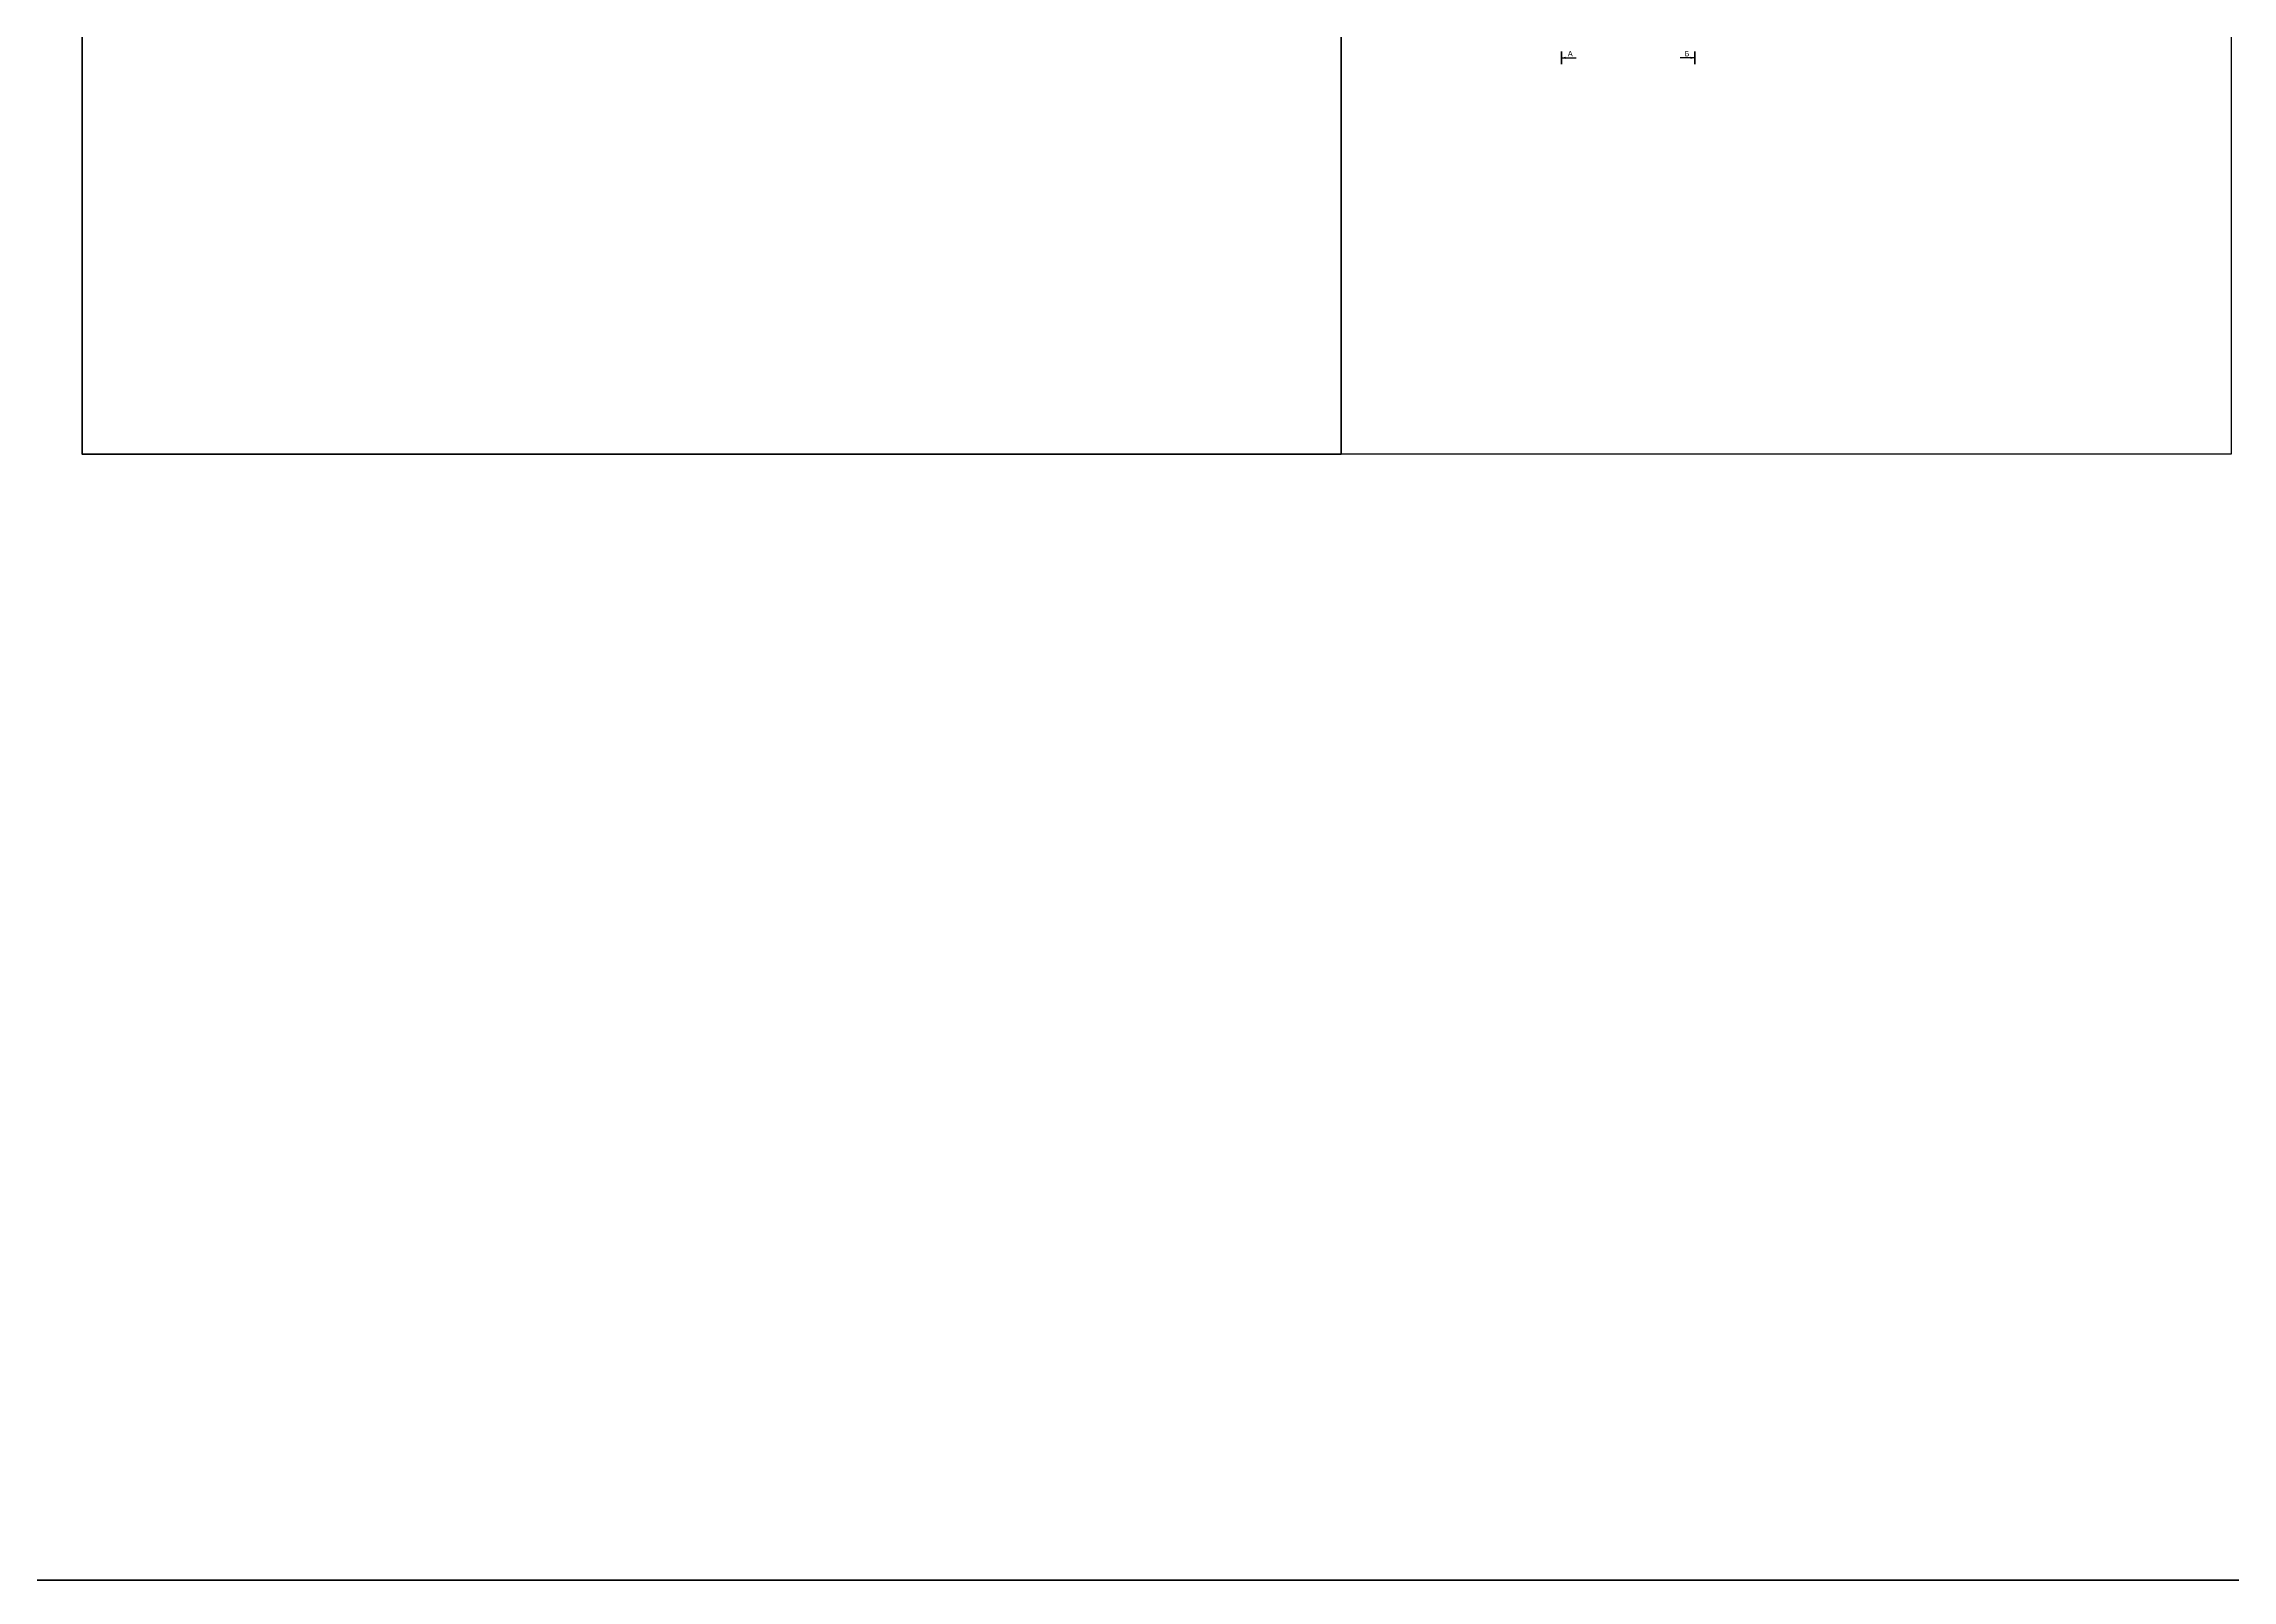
# Model space of a CAD drawing. Header units: millimetres. Extents: x 25558 to 49929, y 1902 to 19390.
# Drawn here: x 30334 to 31366, y 5438 to 6163 of the extents above; entities that cross this region are included whole.
import ezdxf
from ezdxf.enums import TextEntityAlignment as Align

# ---------------------------------------------------------------- set-up
doc = ezdxf.new("R2010")
doc.units = ezdxf.units.MM
for name, color, linetype, lineweight in [('Основная', 7, 'Continuous', 30), ('Толстая', 7, 'Continuous', 53), ('Тонкая', 7, 'Continuous', 5)]:
    doc.layers.add(name, color=color, linetype=linetype, lineweight=lineweight)
doc.styles.add('Narrow', font='ARIALN.TTF')

msp = doc.modelspace()

# ---------------------------------------------------------------- linework, layer by layer
msp.add_lwpolyline([(31366, 6563), (31366, 5969), (30946, 5969), (30946, 6563)], close=True)
at = {"layer": 'Основная', "ltscale": 100}
for points in [[(31050, 6156, 0, 1, 0), (31052, 6156, 0, 0, 0)], [(31113, 6156, 0, 1, 0), (31111, 6156, 0, 0, 0)]]:
    msp.add_lwpolyline(points, format="xyseb", dxfattribs=at)
for points in [[(31050, 6156), (31057, 6156)], [(31113, 6156), (31106, 6156)]]:
    msp.add_lwpolyline(points, dxfattribs=at)
at = {"layer": 'Толстая', "ltscale": 100}
for points in [[(31050, 6159), (31050, 6153)], [(31113, 6159), (31113, 6153)]]:
    msp.add_lwpolyline(points, dxfattribs=at)
at = {"layer": 'Тонкая', "lineweight": 50}
msp.add_lwpolyline([(25708, 8668), (36985, 8668), (36985, 5438), (25708, 5438)], close=True, dxfattribs=at)
at = {"layer": 'Тонкая', "color": 3, "lineweight": 50}
msp.add_lwpolyline([(30946, 5969), (30352, 5969), (30352, 6809), (30946, 6809)], close=True, dxfattribs=at)

# ---------------------------------------------------------------- texts
at = {"layer": 'Основная', "style": 'Narrow'}
for s, p in [('А', (31053, 6158)), ('Б', (31108.1, 6158))]:
    msp.add_text(s, height=2.5, dxfattribs=at).set_placement(p, align=Align.MIDDLE_LEFT)

doc.saveas('drawing.dxf')
